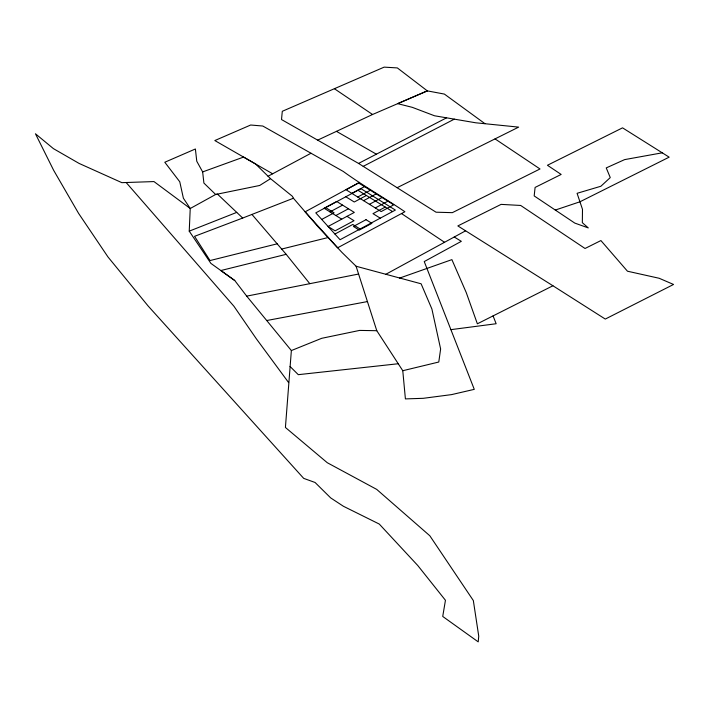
<?xml version="1.0" encoding="UTF-8"?>
<svg xmlns="http://www.w3.org/2000/svg" width="709" height="709" viewBox="0 0 709 709"><rect width="100%" height="100%" fill="white"/><g stroke="black" fill="none" stroke-linecap="round" stroke-linejoin="round"><path stroke-width="1.06" d="M293.42 198.236L292.4 196.296L270.537 178.677L259.689 185.474L215.651 194.488L190.234 208.499L153.968 181.575L121.859 182.656L79.08 163.416L53.423 148.642L35.45 133.771L53.654 170.32L78.593 213.382L107.99 256.968L148.137 306.004L303.691 478.371L315.088 482.492L330.704 497.922L343.395 506.261L379.271 524.057L417.761 565.507L445.447 600.284L442.726 616.449L478.212 641.867L478.743 636.159L473.337 600.55L429.822 535.765L376.701 489.387L327.283 462.72L285.417 427.465L291.364 350.556L246.705 296.14L234.768 280.525L210.901 263.402L189.232 231.152L190.234 208.499L183.383 198.192L179.767 181.779L164.798 162.246L195.383 148.987L196.774 161.253L202.65 171.915L203.9 183.064L215.651 194.488L217.477 194.115L242.691 218.044L293.42 198.236L317.862 226.588L342.004 252.466L356.086 266.247L376.789 330.704L402.774 370.718L405.406 398.901L423.255 398.316L451.58 394.612L474.277 389.356L424.239 261.559L461.329 241.335L454.247 237.001M385.669 274.383L465.609 230.806M359.463 182.364L305.136 211.823L337.644 247.787L404.892 211.743C384.588 197.953 363.017 185.793 343.253 171.436L262.791 126.025L250.676 125.014L214.827 140.55L272.646 173.785M202.65 171.915L243.577 157.079L255.568 163.965L268.055 176.24L310.985 153.25M351.886 193.38L364.488 186.627M329.995 211.894L342.607 205.131M357.735 197.022L370.346 190.26M321.718 219.435L334.081 212.815L325.653 207.577M366.411 195.489L354.252 202.003L345.824 196.756M335.844 215.536L348.456 208.774M363.584 200.665L376.195 193.903M369.442 204.307L382.054 197.545M375.291 207.941L387.903 201.188M334.923 234.05L352.807 224.461L360.083 228.989M385.271 207.072L372.987 213.648L380.254 218.168M484.903 123.641L444.375 94.075L427.314 90.876L397.35 67.922L384.154 67.133L282.288 111.304L281.517 119.546L358.55 163.424L446.564 117.827M363.203 166.358L454.327 119.147M552.923 285.762L457.846 225.923L501.095 204.378L520.69 205.459L585.031 248.487L600.913 240.564L627.465 271.21L659.148 278.265L673.55 284.46L605.282 319.068L552.923 285.762L477.37 323.809L466.256 292.595L451.89 259.627L399.53 278.114M397.111 187.699L518.642 127.124L475.757 122.79L434.502 115.771L412.292 107.343L397.678 103.656L427.314 90.876L372.553 114.495L317.659 140.134M291.364 350.556L321.7 338.308L359.623 330.412L376.789 330.704M189.232 231.152L236.744 212.39M242.691 218.044L194.558 236.327L210.024 260.558L277.166 243.816M555.307 210.059L579.944 201.79L669.154 157.159L622.546 127.842L547.437 165.268L561.156 174.441L535.1 187.424L534.178 195.923L574.769 223.078L588.275 227.917L582.337 222.679L582.488 209.323L577.082 193.309L600.877 186.254L610.263 177.587L606.239 167.909L624.629 159.614L662.578 152.754M281.668 249.063L328.081 237.542M309.806 283.68L286.188 254.327L220.845 270.537L234.768 280.525M402.774 370.718L438.782 362.024L440.626 348.979L431.896 309.009L421.111 283.795L356.086 266.247M246.705 296.14L358.612 274.037M266.726 320.53L367.519 301.555M450.924 329.65L496.149 323.738L493.074 315.895M398.236 363.744L298.294 374.671L290.016 366.429M336.456 131.351L376.39 154.19M357.93 190.269L392.582 211.566M346.993 216.334L354.021 220.703L335.1 230.842L328.081 226.472L354.314 212.416L336.748 201.489L324.137 208.251L341.703 219.17M358.55 163.424L436.044 212.204L452.351 212.656L540.001 168.972L495.033 138.893M401.507 213.56L444.552 242.292M334.382 88.714L372.553 114.495M268.055 176.24L270.537 178.677M126.149 182.514L233.943 306.261L256.303 338.742L288.643 382.603M251.934 214.437L286.188 254.327M358.639 182.984L346.027 189.746L381.15 211.583L393.761 204.821L358.639 182.984M360.943 188.656L315.78 212.86L340.054 239.722L395.374 210.068L360.943 188.656M366.012 219.693L353.41 226.455L359.259 230.097L371.87 223.335L366.012 219.693"/></g></svg>
